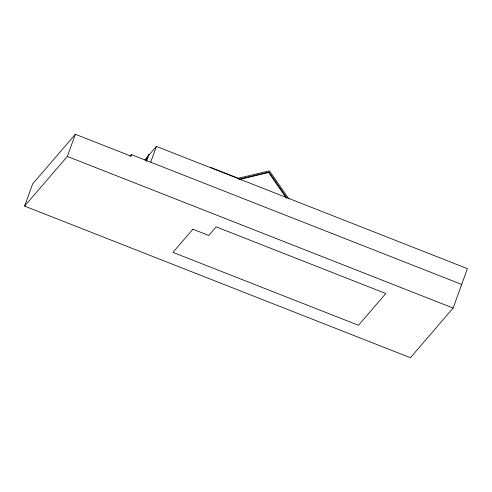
<?xml version="1.0" encoding="UTF-8"?>
<svg xmlns="http://www.w3.org/2000/svg" width="492" height="492" viewBox="0 0 492 492"><rect width="100%" height="100%" fill="white"/><g stroke="black" fill="none" stroke-linecap="round" stroke-linejoin="round"><path stroke-width="0.74" d="M148.609 155.484L156.413 146.413L467.4 268.632L453.132 308.053L410.396 357.715L24.6 206.099L32.62 183.947L75.356 134.285L130.977 156.142L131.512 154.672L461.68 284.431M24.6 206.099L67.336 156.438L75.356 134.285M146.247 160.429L148.049 155.447L149.033 154.297L146.468 161.394M150.693 162.212L156.413 146.413M130.042 156.376L131.512 154.672M146.124 159.082L147.003 158.061M239.887 179.352L268.626 172.495L268.995 172.071L286.768 197.766M237.292 178.504L269.438 170.841L288.872 198.934M238.78 179.279L268.995 172.071M210.847 167.465L238.509 178.338M147.883 157.04L147.52 156.899L144.882 159.962L145.245 160.109M67.336 156.438L453.132 308.053M268.626 172.495L286.399 198.196M192.864 229.217L172.944 252.371L358.483 325.286L385.808 293.533L216.148 226.855L208.743 235.459L192.864 229.217"/></g></svg>
